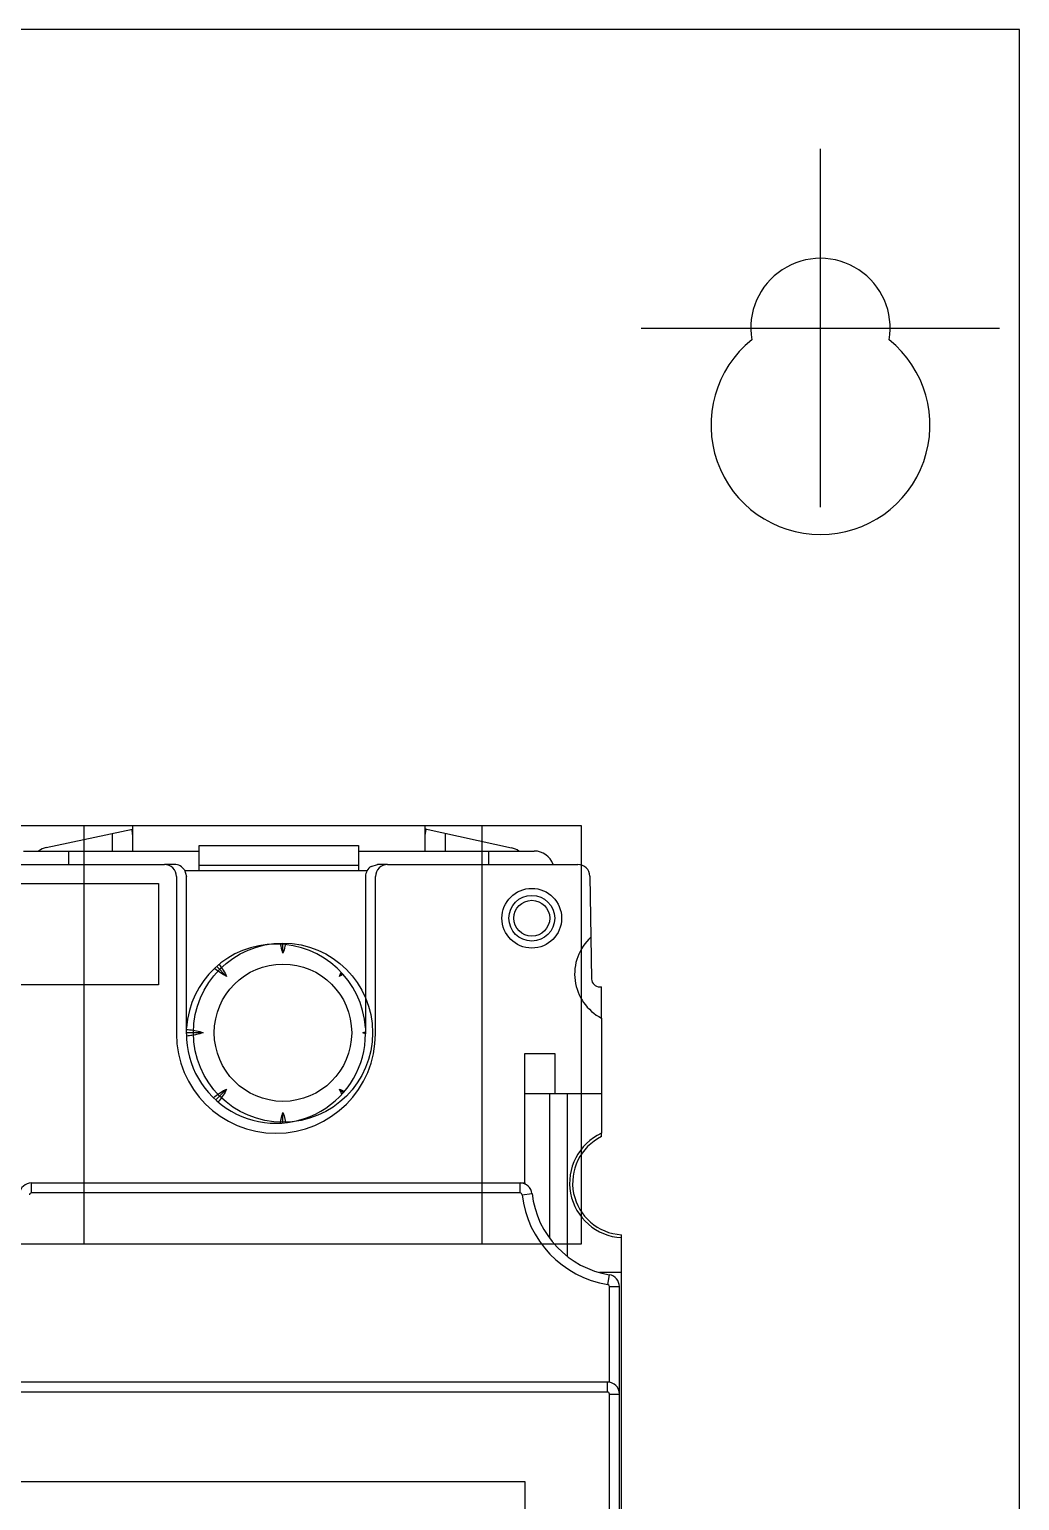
# Model space of a CAD drawing. Extents: x 0 to 607, y 0 to 244.
# Drawn here: x 512.5 to 562.2, y 170.1 to 244 of the extents above; entities that cross this region are included whole.
import ezdxf

# ---------------------------------------------------------------- set-up
doc = ezdxf.new("R2010")
doc.units = 0

# ---------------------------------------------------------------- blocks, each defined once
blk = doc.blocks.new('hfgd')
at = {"color": 7}
for centre, radius, start, end in [((8263.519, -2141.548), 3.5, 350.26656, 189.73344), ((8263.519, -2146.424), 5.5, 128.84408, 51.15592)]:
    blk.add_arc(centre, radius, start, end, dxfattribs=at)
blk = doc.blocks.new('grfgd')
for p, q in [((61503.977, -3247.981), (61508.317, -3247.052)), ((61507.317, -3248.153), (61507.317, -3247.266)), ((61508.317, -3246.878), (61508.317, -3248.153)), ((61523.017, -3246.878), (61508.317, -3246.878)), ((61523.017, -3248.153), (61523.017, -3246.878)), ((61523.017, -3247.031), (61527.358, -3247.992)), ((61524.017, -3247.252), (61524.017, -3248.153)), ((61511.667, -3249.137), (61511.667, -3247.878)), ((61511.667, -3247.878), (61519.667, -3247.878)), ((61519.667, -3247.878), (61519.667, -3249.137)), ((61502.842, -3248.153), (61511.667, -3248.153)), ((61505.116, -3248.828), (61505.116, -3248.153)), ((61519.667, -3248.153), (61528.492, -3248.153)), ((61526.217, -3248.828), (61526.217, -3248.153)), ((61499.27, -3248.828), (61509.92, -3248.828)), ((61510.418, -3248.828), (61509.92, -3248.828)), ((61510.52, -3249.428), (61510.52, -3257.329)), ((61510.923, -3249.104), (61511.018, -3249.428)), ((61510.932, -3249.137), (61520.095, -3249.137)), ((61511.018, -3257.328), (61511.018, -3249.428)), ((61519.667, -3248.878), (61511.667, -3248.878)), ((61520.018, -3249.428), (61520.018, -3257.328)), ((61520.294, -3248.923), (61520.618, -3248.828)), ((61520.52, -3257.329), (61520.52, -3249.428)), ((61521.12, -3248.828), (61520.618, -3248.828)), ((61521.12, -3248.828), (61530.686, -3248.828)), ((61531.286, -3249.418), (61531.339, -3252.479)), ((61501.42, -3249.779), (61509.62, -3249.779)), ((61509.62, -3249.779), (61509.62, -3254.879)), ((61515.873, -3253.276), (61515.873, -3252.839)), ((61531.339, -3252.479), (61531.376, -3254.585)), ((61513.043, -3254.448), (61512.544, -3253.949)), ((61518.703, -3254.448), (61518.851, -3254.301)), ((61509.62, -3254.879), (61501.42, -3254.879)), ((61531.776, -3254.979), (61531.87, -3254.979)), ((61531.87, -3256.547), (61531.87, -3254.979)), ((61531.87, -3256.547), (61531.87, -3262.33)), ((61511.871, -3257.278), (61511.018, -3257.278)), ((61519.876, -3257.278), (61520.018, -3257.278)), ((61528.02, -3264.828), (61528.02, -3258.328)), ((61528.02, -3258.328), (61529.52, -3258.328)), ((61529.52, -3258.328), (61529.52, -3260.328)), ((61513.043, -3260.108), (61512.495, -3260.656)), ((61518.894, -3260.299), (61518.703, -3260.108)), ((61528.02, -3260.328), (61531.87, -3260.328)), ((61529.27, -3267.611), (61529.27, -3260.328)), ((61530.171, -3268.526), (61530.171, -3260.328)), ((61515.873, -3261.808), (61515.873, -3261.28)), ((61531.87, -3262.499), (61531.87, -3262.33)), ((61503.236, -3265.328), (61503.236, -3264.828)), ((61503.236, -3264.828), (61528.02, -3264.828)), ((61527.784, -3265.328), (61527.784, -3264.828)), ((61528.02, -3264.828), (61528.02, -3264.877)), ((61527.784, -3265.328), (61503.236, -3265.328)), ((61527.884, -3265.417), (61528.38, -3265.36)), ((61532.87, -3267.574), (61532.87, -3267.426)), ((61532.87, -3356.228), (61532.87, -3267.574)), ((61532.87, -3269.328), (61531.776, -3269.328)), ((61532.186, -3269.931), (61532.267, -3269.437)), ((61532.27, -3270.029), (61532.77, -3270.029)), ((61532.27, -3274.837), (61532.27, -3270.029)), ((61532.77, -3356.228), (61532.77, -3270.029)), ((61532.17, -3274.828), (61428.87, -3274.828)), ((61532.17, -3275.328), (61428.87, -3275.328)), ((61532.17, -3275.328), (61532.17, -3274.828)), ((61532.27, -3275.428), (61532.77, -3275.428)), ((61532.27, -3306.528), (61532.27, -3275.428))]:
    blk.add_line(p, q)
for centre, radius in [((61528.37, -3251.528), 1.5), ((61528.37, -3251.528), 1.15), ((61528.37, -3251.528), 0.9), ((61515.873, -3257.278), 3.45)]:
    blk.add_circle(centre, radius)
for centre, radius, start, end in [((61504.192, -3248.958), 1, 102.43176, 126.38253), ((61527.142, -3248.969), 1, 54.67389, 77.51092), ((61528.492, -3249.153), 1, 18.97416, 90), ((61509.92, -3249.428), 0.6, 0.00071, 89.98913), ((61510.418, -3249.428), 0.6, 32.70312, 90.00994), ((61520.618, -3249.428), 0.6, 122.70424, 180.00015), ((61521.12, -3249.428), 0.6, 90.00249, 179.99879), ((61530.686, -3249.428), 0.6, 1.00019, 90.00276), ((61515.52, -3257.323), 4.5, 3.74006, 176.26125), ((61533.022, -3254.328), 2.5, 132.30668, 242.56785), ((61531.776, -3254.579), 0.4, 180.75189, 270), ((61515.52, -3257.329), 5, 180.00016, 359.99973), ((61515.518, -3257.328), 4.5, 179.99616, 359.99997), ((61533.02, -3264.828), 2.75, 114.71988, 266.87335), ((61533.02, -3264.831), 2.6, 116.25857, 266.68633), ((61503.236, -3265.428), 0.6, 90, 173.43757), ((61527.784, -3265.428), 0.6, 6.53741, 90), ((61503.236, -3265.428), 0.1, 90, 173.43757), ((61527.784, -3265.428), 0.1, 6.53741, 90), ((61533.02, -3264.828), 5.17, 186.53741, 260.7182), ((61533.02, -3264.828), 4.67, 186.53741, 260.7182), ((61532.17, -3270.029), 0.6, 0, 80.7182), ((61532.17, -3270.029), 0.1, 0, 80.7182), ((61532.17, -3275.428), 0.6, 0, 90), ((61532.17, -3275.428), 0.1, 0, 90)]:
    blk.add_arc(centre, radius, start, end)
for points, knots in [([(61508.316, -3247.315), (61508.315, -3247.301), (61508.314, -3247.246), (61508.308, -3247.16), (61508.294, -3247.088), (61508.282, -3247.059)], [0, 0, 0, 0, 0.0438197, 0.1644144, 0.2594884, 0.2594884, 0.2594884, 0.2594884]), ([(61523.059, -3247.04), (61523.045, -3247.069), (61523.027, -3247.141), (61523.021, -3247.228), (61523.019, -3247.284), (61523.018, -3247.299)], [0, 0, 0, 0, 0.0961682, 0.2178848, 0.2637484, 0.2637484, 0.2637484, 0.2637484]), ([(61515.873, -3253.276), (61515.834, -3253.166), (61515.792, -3253.017), (61515.762, -3252.867), (61515.756, -3252.831)], [0, 0, 0, 0, 0.3517872, 0.4604295, 0.4604295, 0.4604295, 0.4604295]), ([(61515.988, -3252.85), (61515.982, -3252.88), (61515.953, -3253.024), (61515.913, -3253.166), (61515.873, -3253.276)], [0, 0, 0, 0, 0.0895915, 0.4410697, 0.4410697, 0.4410697, 0.4410697]), ([(61512.662, -3253.851), (61512.663, -3253.852), (61512.738, -3253.945), (61512.878, -3254.137), (61512.993, -3254.343), (61513.043, -3254.448)], [0, 0, 0, 0, 0.0045113, 0.358606, 0.7100828, 0.7100828, 0.7100828, 0.7100828]), ([(61513.043, -3254.448), (61512.938, -3254.398), (61512.732, -3254.283), (61512.541, -3254.144), (61512.449, -3254.07)], [0, 0, 0, 0, 0.3517858, 0.7058983, 0.7058983, 0.7058983, 0.7058983]), ([(61511.301, -3257.416), (61511.262, -3257.422), (61511.169, -3257.433), (61511.077, -3257.441), (61511.023, -3257.444)], [0, 0, 0, 0, 0.1183966, 0.2788382, 0.2788382, 0.2788382, 0.2788382]), ([(61511.027, -3257.113), (61511.079, -3257.116), (61511.249, -3257.13), (61511.534, -3257.175), (61511.761, -3257.239), (61511.871, -3257.278)], [0, 0, 0, 0, 0.1570853, 0.5112235, 0.8626877, 0.8626877, 0.8626877, 0.8626877]), ([(61511.871, -3257.278), (61511.761, -3257.318), (61511.572, -3257.371), (61511.379, -3257.405), (61511.301, -3257.416)], [0, 0, 0, 0, 0.3517663, 0.5876535, 0.5876535, 0.5876535, 0.5876535]), ([(61512.449, -3260.487), (61512.541, -3260.412), (61512.732, -3260.274), (61512.938, -3260.159), (61513.043, -3260.108)], [0, 0, 0, 0, 0.3540916, 0.705559, 0.705559, 0.705559, 0.705559]), ([(61513.043, -3260.108), (61512.993, -3260.214), (61512.878, -3260.42), (61512.725, -3260.631), (61512.634, -3260.741), (61512.618, -3260.76)], [0, 0, 0, 0, 0.3517865, 0.7058999, 0.7798673, 0.7798673, 0.7798673, 0.7798673]), ([(61515.74, -3261.818), (61515.75, -3261.751), (61515.784, -3261.569), (61515.834, -3261.391), (61515.873, -3261.28)], [0, 0, 0, 0, 0.2027948, 0.554272, 0.554272, 0.554272, 0.554272]), ([(61515.873, -3261.28), (61515.913, -3261.391), (61515.961, -3261.563), (61515.994, -3261.738), (61516.004, -3261.798)], [0, 0, 0, 0, 0.3517875, 0.5344224, 0.5344224, 0.5344224, 0.5344224])]:
    blk.add_open_spline(points, degree=3, knots=knots)
for points in [[(61512.449, -3254.07), (61512.443, -3254.065), (61512.437, -3254.06), (61512.431, -3254.055)], [(61518.703, -3254.448), (61518.735, -3254.382), (61518.769, -3254.317), (61518.806, -3254.253)], [(61518.895, -3254.348), (61518.832, -3254.384), (61518.768, -3254.417), (61518.703, -3254.448)], [(61519.876, -3257.278), (61519.923, -3257.262), (61519.97, -3257.246), (61520.018, -3257.232)], [(61520.018, -3257.324), (61519.97, -3257.31), (61519.923, -3257.295), (61519.876, -3257.278)], [(61512.38, -3260.544), (61512.403, -3260.525), (61512.426, -3260.506), (61512.449, -3260.487)], [(61518.839, -3260.358), (61518.79, -3260.277), (61518.744, -3260.194), (61518.703, -3260.108)], [(61518.703, -3260.108), (61518.787, -3260.148), (61518.868, -3260.192), (61518.947, -3260.24)]]:
    blk.add_open_spline(points, degree=3)
blk = doc.blocks.new('fdgdfhđjgf')
at = {"color": 3}
for points in [[(61414.442, -2664.538), (61509.442, -2664.538), (61509.442, -2741.538), (61414.442, -2741.538)], [(61414.442, -2664.538), (61509.442, -2664.538), (61509.442, -2766.538), (61414.442, -2766.538)]]:
    blk.add_lwpolyline(points, close=True, dxfattribs=at)
blk.add_blockref('grfgd', (-18.578, 615.29))
blk = doc.blocks.new('dfhfeher')
at = {"color": 6}
for p, q in [((71766.481, 6493.965), (71766.481, 6511.965)), ((71757.481, 6502.965), (71775.481, 6502.965))]:
    blk.add_line(p, q, dxfattribs=at)
at = {"color": 7}
blk.add_lwpolyline([(71226.481, 6297.965), (71776.481, 6297.965), (71776.481, 6517.965), (71226.481, 6517.965)], close=True, dxfattribs=at)
at = {"color": 24}
blk.add_lwpolyline([(71724.484, 6456.965), (71754.484, 6456.965), (71754.484, 6477.965), (71724.484, 6477.965)], close=True, dxfattribs=at)
at = {"color": 133}
blk.add_lwpolyline([(71729.484, 6456.965), (71749.484, 6456.965), (71749.484, 6477.965), (71729.484, 6477.965)], close=True, dxfattribs=at)
at = {"color": 1}
blk.add_circle((71739.484, 6467.565), 4.5, dxfattribs=at)
at = {"color": 7}
blk.add_blockref('hfgd', (63502.962, 8644.514), dxfattribs=at)
blk.add_blockref('fdgdfhđjgf', (10242.189, 9109.554))

msp = doc.modelspace()

# ---------------------------------------------------------------- block references
msp.add_blockref('dfhfeher', (-71214.232, -6273.994))

doc.saveas('drawing.dxf')
